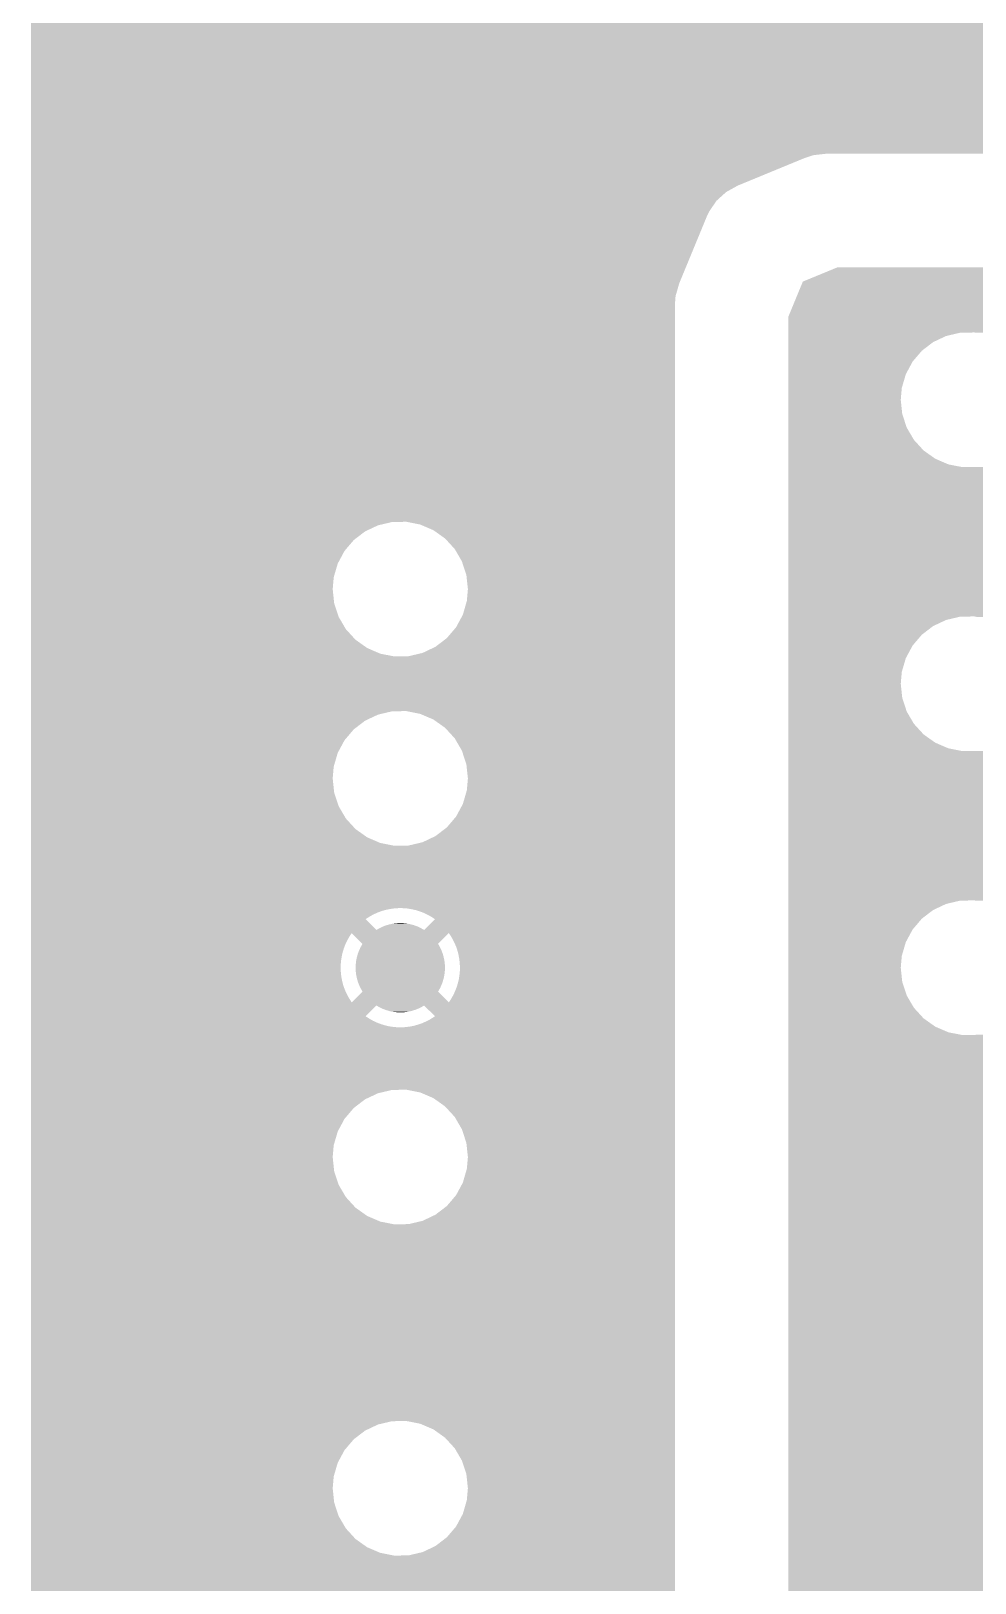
# Model space of a CAD drawing. Extents: x 295 to 953, y 10 to 290.
# Drawn here: x 799.06 to 815.52, y 138.39 to 165.46 of the extents above; entities that cross this region are included whole.
import ezdxf

# ---------------------------------------------------------------- set-up
doc = ezdxf.new("R2010")
doc.units = 0
doc.header["$LTSCALE"] = 5
doc.header["$MEASUREMENT"] = 0
doc.layers.add('PWR1', color=7, linetype='CONTINUOUS')

msp = doc.modelspace()

# ---------------------------------------------------------------- linework, layer by layer
at = {"layer": 'PWR1'}
for points in [[(799.057, 163.324), (799.057, 167.603), (848.376, 163.324), (848.376, 167.603)], [(799.057, 163.298), (799.057, 163.324), (812.698, 163.298), (812.925, 163.324)], [(799.057, 163.249), (799.057, 163.298), (812.548, 163.249), (812.698, 163.298)], [(799.057, 162.767), (799.057, 163.249), (811.379, 162.767), (812.548, 163.249)], [(799.057, 162.656), (799.057, 162.767), (811.179, 162.656), (811.379, 162.767)], [(799.057, 162.503), (799.057, 162.656), (811.01, 162.503), (811.179, 162.656)], [(799.057, 162.314), (799.057, 162.503), (810.881, 162.314), (811.01, 162.503)], [(799.057, 162.229), (799.057, 162.314), (810.841, 162.229), (810.881, 162.314)], [(799.057, 161.06), (799.057, 162.229), (810.359, 161.06), (810.841, 162.229)], [(812.515, 161.093), (813.121, 161.343), (833.143, 161.093), (832.54, 161.343)], [(812.265, 160.486), (812.515, 161.092), (833.397, 160.486), (833.143, 161.092)], [(812.515, 161.092), (812.515, 161.093), (833.143, 161.092), (833.143, 161.093)], [(799.057, 160.84), (799.057, 161.06), (810.296, 160.84), (810.359, 161.06)], [(799.057, 160.682), (799.057, 160.84), (810.284, 160.682), (810.296, 160.84)], [(799.057, 156.904), (799.057, 160.682), (810.284, 156.904), (810.284, 160.682)], [(812.265, 160.484), (812.265, 160.486), (833.398, 160.484), (833.397, 160.486)], [(812.265, 160.483), (812.265, 160.484), (833.398, 160.483), (833.398, 160.484)], [(812.265, 160.206), (812.265, 160.483), (833.398, 160.206), (833.398, 160.483)], [(812.265, 160.201), (812.265, 160.206), (815.256, 160.201), (815.506, 160.206)], [(812.265, 160.144), (812.265, 160.201), (815.014, 160.144), (815.256, 160.201)], [(812.265, 160.038), (812.265, 160.144), (814.788, 160.038), (815.014, 160.144)], [(812.265, 159.887), (812.265, 160.038), (814.591, 159.887), (814.788, 160.038)], [(815.528, 160.201), (815.506, 160.206), (820.209, 160.201), (820.459, 160.206)], [(812.265, 159.697), (812.265, 159.887), (814.429, 159.697), (814.591, 159.887)], [(812.265, 159.477), (812.265, 159.697), (814.311, 159.477), (814.429, 159.697)], [(812.265, 159.238), (812.265, 159.477), (814.241, 159.238), (814.311, 159.477)], [(812.265, 159.031), (812.265, 159.238), (814.223, 159.031), (814.241, 159.238)], [(812.265, 158.784), (812.265, 159.031), (814.249, 158.784), (814.223, 159.031)], [(812.265, 158.547), (812.265, 158.784), (814.327, 158.547), (814.249, 158.784)], [(812.265, 158.332), (812.265, 158.547), (814.453, 158.332), (814.327, 158.547)], [(812.265, 158.148), (812.265, 158.332), (814.621, 158.148), (814.453, 158.332)], [(812.265, 158.004), (812.265, 158.148), (814.824, 158.004), (814.621, 158.148)], [(812.265, 157.905), (812.265, 158.004), (815.053, 157.905), (814.824, 158.004)], [(812.265, 157.857), (812.265, 157.905), (815.298, 157.857), (815.053, 157.905)], [(812.265, 156.904), (812.265, 157.857), (833.398, 156.904), (833.398, 157.857)], [(815.298, 157.857), (815.547, 157.861), (820.251, 157.857), (820.229, 157.861)], [(799.057, 156.899), (799.057, 156.904), (805.35, 156.899), (805.6, 156.904)], [(799.057, 156.842), (799.057, 156.899), (805.108, 156.842), (805.35, 156.899)], [(799.057, 156.736), (799.057, 156.842), (804.882, 156.736), (805.108, 156.842)], [(799.057, 156.585), (799.057, 156.736), (804.685, 156.585), (804.882, 156.736)], [(805.844, 156.855), (805.6, 156.904), (810.284, 156.855), (810.284, 156.904)], [(806.073, 156.757), (805.844, 156.855), (810.284, 156.757), (810.284, 156.855)], [(806.276, 156.613), (806.073, 156.757), (810.284, 156.613), (810.284, 156.757)], [(812.265, 156.899), (812.265, 156.904), (820.209, 156.899), (820.459, 156.904)], [(812.265, 156.842), (812.265, 156.899), (819.967, 156.842), (820.209, 156.899)], [(812.265, 156.736), (812.265, 156.842), (819.741, 156.736), (819.967, 156.842)], [(812.265, 156.585), (812.265, 156.736), (819.544, 156.585), (819.741, 156.736)], [(799.057, 156.395), (799.057, 156.585), (804.523, 156.395), (804.685, 156.585)], [(806.445, 156.429), (806.276, 156.613), (810.284, 156.429), (810.284, 156.613)], [(812.265, 156.395), (812.265, 156.585), (819.382, 156.395), (819.544, 156.585)], [(799.057, 156.175), (799.057, 156.395), (804.405, 156.175), (804.523, 156.395)], [(806.57, 156.214), (806.445, 156.429), (810.284, 156.214), (810.284, 156.429)], [(806.648, 155.977), (806.57, 156.214), (810.284, 155.977), (810.284, 156.214)], [(812.265, 156.175), (812.265, 156.395), (819.264, 156.175), (819.382, 156.395)], [(799.057, 155.936), (799.057, 156.175), (804.335, 155.936), (804.405, 156.175)], [(799.057, 155.729), (799.057, 155.936), (804.317, 155.729), (804.335, 155.936)], [(806.675, 155.729), (806.648, 155.977), (810.284, 155.729), (810.284, 155.977)], [(812.265, 155.936), (812.265, 156.175), (819.194, 155.936), (819.264, 156.175)], [(812.265, 155.729), (812.265, 155.936), (819.176, 155.729), (819.194, 155.936)], [(799.057, 155.482), (799.057, 155.729), (804.343, 155.482), (804.317, 155.729)], [(806.656, 155.522), (806.675, 155.729), (810.284, 155.522), (810.284, 155.729)], [(812.265, 155.482), (812.265, 155.729), (819.202, 155.482), (819.176, 155.729)], [(799.057, 155.245), (799.057, 155.482), (804.421, 155.245), (804.343, 155.482)], [(806.587, 155.283), (806.656, 155.522), (810.284, 155.283), (810.284, 155.522)], [(812.265, 155.253), (812.265, 155.482), (819.278, 155.253), (819.202, 155.482)], [(799.057, 155.03), (799.057, 155.245), (804.547, 155.03), (804.421, 155.245)], [(806.469, 155.064), (806.587, 155.283), (810.284, 155.064), (810.284, 155.283)], [(812.265, 155.248), (812.265, 155.253), (815.256, 155.248), (815.506, 155.253)], [(812.265, 155.191), (812.265, 155.248), (815.014, 155.191), (815.256, 155.248)], [(812.265, 155.085), (812.265, 155.191), (814.788, 155.085), (815.014, 155.191)], [(815.545, 155.245), (815.506, 155.253), (819.28, 155.245), (819.278, 155.253)], [(799.057, 154.846), (799.057, 155.03), (804.715, 154.846), (804.547, 155.03)], [(799.057, 154.702), (799.057, 154.846), (804.918, 154.702), (804.715, 154.846)], [(806.109, 154.723), (806.307, 154.874), (810.284, 154.723), (810.284, 154.874)], [(806.307, 154.874), (806.469, 155.064), (810.284, 154.874), (810.284, 155.064)], [(812.265, 154.934), (812.265, 155.085), (814.591, 154.934), (814.788, 155.085)], [(812.265, 154.744), (812.265, 154.934), (814.429, 154.744), (814.591, 154.934)], [(799.057, 154.603), (799.057, 154.702), (805.147, 154.603), (804.918, 154.702)], [(799.057, 154.555), (799.057, 154.603), (805.392, 154.555), (805.147, 154.603)], [(805.641, 154.559), (805.884, 154.616), (810.284, 154.559), (810.284, 154.616)], [(805.884, 154.616), (806.109, 154.723), (810.284, 154.616), (810.284, 154.723)], [(812.265, 154.524), (812.265, 154.744), (814.311, 154.524), (814.429, 154.744)], [(799.057, 153.602), (799.057, 154.555), (810.284, 153.602), (810.284, 154.555)], [(805.392, 154.555), (805.641, 154.559), (810.284, 154.555), (810.284, 154.559)], [(812.265, 154.285), (812.265, 154.524), (814.241, 154.285), (814.311, 154.524)], [(812.265, 154.078), (812.265, 154.285), (814.223, 154.078), (814.241, 154.285)], [(812.265, 153.831), (812.265, 154.078), (814.249, 153.831), (814.223, 154.078)], [(812.265, 153.594), (812.265, 153.831), (814.327, 153.594), (814.249, 153.831)], [(799.057, 153.597), (799.057, 153.602), (805.35, 153.597), (805.6, 153.602)], [(799.057, 153.54), (799.057, 153.597), (805.108, 153.54), (805.35, 153.597)], [(799.057, 153.434), (799.057, 153.54), (804.882, 153.434), (805.108, 153.54)], [(805.844, 153.553), (805.6, 153.602), (810.284, 153.553), (810.284, 153.602)], [(806.073, 153.455), (805.844, 153.553), (810.284, 153.455), (810.284, 153.553)], [(812.265, 153.379), (812.265, 153.594), (814.453, 153.379), (814.327, 153.594)], [(799.057, 153.283), (799.057, 153.434), (804.685, 153.283), (804.882, 153.434)], [(799.057, 153.093), (799.057, 153.283), (804.523, 153.093), (804.685, 153.283)], [(806.276, 153.311), (806.073, 153.455), (810.284, 153.311), (810.284, 153.455)], [(806.445, 153.127), (806.276, 153.311), (810.284, 153.127), (810.284, 153.311)], [(812.265, 153.195), (812.265, 153.379), (814.621, 153.195), (814.453, 153.379)], [(799.057, 152.873), (799.057, 153.093), (804.405, 152.873), (804.523, 153.093)], [(806.57, 152.912), (806.445, 153.127), (810.284, 152.912), (810.284, 153.127)], [(812.265, 153.051), (812.265, 153.195), (814.824, 153.051), (814.621, 153.195)], [(812.265, 152.952), (812.265, 153.051), (815.053, 152.952), (814.824, 153.051)], [(812.265, 152.904), (812.265, 152.952), (815.298, 152.904), (815.053, 152.952)], [(799.057, 152.634), (799.057, 152.873), (804.335, 152.634), (804.405, 152.873)], [(806.648, 152.675), (806.57, 152.912), (810.284, 152.675), (810.284, 152.912)], [(806.675, 152.427), (806.648, 152.675), (810.284, 152.427), (810.284, 152.675)], [(812.265, 152.873), (812.265, 152.904), (829.17, 152.873), (829.186, 152.904)], [(812.265, 152.634), (812.265, 152.873), (829.1, 152.634), (829.17, 152.873)], [(815.298, 152.904), (815.547, 152.908), (829.186, 152.904), (829.189, 152.908)], [(799.057, 152.427), (799.057, 152.634), (804.317, 152.427), (804.335, 152.634)], [(799.057, 152.18), (799.057, 152.427), (804.343, 152.18), (804.317, 152.427)], [(806.656, 152.22), (806.675, 152.427), (810.284, 152.22), (810.284, 152.427)], [(812.265, 152.427), (812.265, 152.634), (829.082, 152.427), (829.1, 152.634)], [(812.265, 152.18), (812.265, 152.427), (829.108, 152.18), (829.082, 152.427)], [(799.057, 151.943), (799.057, 152.18), (804.421, 151.943), (804.343, 152.18)], [(806.587, 151.981), (806.656, 152.22), (810.284, 151.981), (810.284, 152.22)], [(812.265, 151.943), (812.265, 152.18), (829.186, 151.943), (829.108, 152.18)], [(799.057, 151.728), (799.057, 151.943), (804.547, 151.728), (804.421, 151.943)], [(806.469, 151.762), (806.587, 151.981), (810.284, 151.762), (810.284, 151.981)], [(812.265, 151.728), (812.265, 151.943), (829.312, 151.728), (829.186, 151.943)], [(799.057, 151.544), (799.057, 151.728), (804.715, 151.544), (804.547, 151.728)], [(806.307, 151.572), (806.469, 151.762), (810.284, 151.572), (810.284, 151.762)], [(812.265, 151.544), (812.265, 151.728), (829.48, 151.544), (829.312, 151.728)], [(799.057, 151.4), (799.057, 151.544), (804.918, 151.4), (804.715, 151.544)], [(799.057, 151.301), (799.057, 151.4), (805.147, 151.301), (804.918, 151.4)], [(805.884, 151.314), (806.109, 151.421), (810.284, 151.314), (810.284, 151.421)], [(806.109, 151.421), (806.307, 151.572), (810.284, 151.421), (810.284, 151.572)], [(812.265, 151.4), (812.265, 151.544), (829.683, 151.4), (829.48, 151.544)], [(812.265, 151.301), (812.265, 151.4), (829.912, 151.301), (829.683, 151.4)], [(799.057, 151.253), (799.057, 151.301), (805.392, 151.253), (805.147, 151.301)], [(799.057, 150.165), (799.057, 151.253), (810.284, 150.165), (810.284, 151.253)], [(805.392, 151.253), (805.641, 151.257), (810.284, 151.253), (810.284, 151.257)], [(805.641, 151.257), (805.884, 151.314), (810.284, 151.257), (810.284, 151.314)], [(812.265, 151.253), (812.265, 151.301), (830.157, 151.253), (829.912, 151.301)], [(812.265, 150.3), (812.265, 151.253), (833.398, 150.3), (833.398, 151.253)], [(812.265, 150.295), (812.265, 150.3), (815.256, 150.295), (815.506, 150.3)], [(812.265, 150.238), (812.265, 150.295), (815.014, 150.238), (815.256, 150.295)], [(812.265, 150.132), (812.265, 150.238), (814.788, 150.132), (815.014, 150.238)], [(815.528, 150.295), (815.506, 150.3), (830.115, 150.295), (830.365, 150.3)], [(799.057, 150.161), (799.057, 150.165), (805.399, 150.161), (805.473, 150.165)], [(799.057, 150.151), (799.057, 150.161), (805.326, 150.151), (805.399, 150.161)], [(799.057, 150.137), (799.057, 150.151), (805.253, 150.137), (805.326, 150.151)], [(799.057, 150.117), (799.057, 150.137), (805.181, 150.117), (805.253, 150.137)], [(799.057, 150.092), (799.057, 150.117), (805.112, 150.092), (805.181, 150.117)], [(799.057, 150.062), (799.057, 150.092), (805.044, 150.062), (805.112, 150.092)], [(799.057, 150.028), (799.057, 150.062), (804.978, 150.028), (805.044, 150.062)], [(799.057, 149.988), (799.057, 150.028), (804.915, 149.988), (804.978, 150.028)], [(799.057, 149.972), (799.057, 149.988), (804.892, 149.972), (804.915, 149.988)], [(799.057, 149.784), (799.057, 149.972), (805.08, 149.784), (804.892, 149.972)], [(805.547, 150.164), (805.473, 150.165), (810.284, 150.164), (810.284, 150.165)], [(805.621, 150.158), (805.547, 150.164), (810.284, 150.158), (810.284, 150.164)], [(805.694, 150.146), (805.621, 150.158), (810.284, 150.146), (810.284, 150.158)], [(805.766, 150.13), (805.694, 150.146), (810.284, 150.13), (810.284, 150.146)], [(805.837, 150.108), (805.766, 150.13), (810.284, 150.108), (810.284, 150.13)], [(805.906, 150.081), (805.837, 150.108), (810.284, 150.081), (810.284, 150.108)], [(805.973, 150.049), (805.906, 150.081), (810.284, 150.049), (810.284, 150.081)], [(805.912, 149.784), (806.1, 149.972), (810.284, 149.784), (810.284, 149.972)], [(806.038, 150.013), (805.973, 150.049), (810.284, 150.013), (810.284, 150.049)], [(806.1, 149.972), (806.038, 150.013), (810.284, 149.972), (810.284, 150.013)], [(812.265, 149.981), (812.265, 150.132), (814.591, 149.981), (814.788, 150.132)], [(812.265, 149.791), (812.265, 149.981), (814.429, 149.791), (814.591, 149.981)], [(799.057, 149.729), (799.057, 149.784), (810.284, 149.729), (810.284, 149.784)], [(799.057, 149.667), (799.057, 149.729), (804.608, 149.667), (804.649, 149.729)], [(804.837, 149.541), (804.649, 149.729), (806.155, 149.541), (806.343, 149.729)], [(805.08, 149.784), (805.117, 149.806), (805.912, 149.784), (805.873, 149.806)], [(805.117, 149.806), (805.137, 149.816), (805.873, 149.806), (805.856, 149.816)], [(805.137, 149.816), (805.175, 149.835), (805.856, 149.816), (805.816, 149.835)], [(805.175, 149.835), (805.195, 149.844), (805.816, 149.835), (805.798, 149.844)], [(805.195, 149.844), (805.234, 149.859), (805.798, 149.844), (805.756, 149.859)], [(805.234, 149.859), (805.255, 149.866), (805.756, 149.859), (805.738, 149.866)], [(805.255, 149.866), (805.295, 149.878), (805.738, 149.866), (805.694, 149.878)], [(805.295, 149.878), (805.318, 149.883), (805.694, 149.878), (805.676, 149.883)], [(805.318, 149.883), (805.358, 149.892), (805.676, 149.883), (805.631, 149.892)], [(805.358, 149.892), (805.382, 149.896), (805.631, 149.892), (805.613, 149.896)], [(805.382, 149.896), (805.421, 149.901), (805.613, 149.896), (805.565, 149.901)], [(805.421, 149.901), (805.453, 149.903), (805.565, 149.901), (805.55, 149.903)], [(805.453, 149.903), (805.485, 149.905), (805.55, 149.903), (805.485, 149.905)], [(806.371, 149.687), (806.343, 149.729), (810.284, 149.687), (810.284, 149.729)], [(812.265, 149.571), (812.265, 149.791), (814.311, 149.571), (814.429, 149.791)], [(799.057, 149.603), (799.057, 149.667), (804.572, 149.603), (804.608, 149.667)], [(799.057, 149.536), (799.057, 149.603), (804.54, 149.536), (804.572, 149.603)], [(799.057, 149.467), (799.057, 149.536), (804.513, 149.467), (804.54, 149.536)], [(799.057, 149.396), (799.057, 149.467), (804.491, 149.396), (804.513, 149.467)], [(804.759, 149.377), (804.778, 149.428), (806.233, 149.377), (806.214, 149.428)], [(804.778, 149.428), (804.782, 149.437), (806.214, 149.428), (806.21, 149.437)], [(804.782, 149.437), (804.805, 149.486), (806.21, 149.437), (806.186, 149.486)], [(804.805, 149.486), (804.81, 149.495), (806.186, 149.486), (806.182, 149.495)], [(804.81, 149.495), (804.837, 149.541), (806.182, 149.495), (806.155, 149.541)], [(806.409, 149.623), (806.371, 149.687), (810.284, 149.623), (810.284, 149.687)], [(806.442, 149.557), (806.409, 149.623), (810.284, 149.557), (810.284, 149.623)], [(806.471, 149.488), (806.442, 149.557), (810.284, 149.488), (810.284, 149.557)], [(806.494, 149.418), (806.471, 149.488), (810.284, 149.418), (810.284, 149.488)], [(812.265, 149.332), (812.265, 149.571), (814.241, 149.332), (814.311, 149.571)], [(799.057, 149.324), (799.057, 149.396), (804.475, 149.324), (804.491, 149.396)], [(799.057, 149.251), (799.057, 149.324), (804.463, 149.251), (804.475, 149.324)], [(799.057, 149.177), (799.057, 149.251), (804.457, 149.177), (804.463, 149.251)], [(799.057, 149.103), (799.057, 149.177), (804.456, 149.103), (804.457, 149.177)], [(804.717, 149.125), (804.718, 149.179), (806.275, 149.125), (806.273, 149.179)], [(804.718, 149.179), (804.72, 149.189), (806.273, 149.179), (806.272, 149.189)], [(804.72, 149.189), (804.725, 149.243), (806.272, 149.189), (806.266, 149.243)], [(804.725, 149.243), (804.727, 149.253), (806.266, 149.243), (806.265, 149.253)], [(804.727, 149.253), (804.738, 149.306), (806.265, 149.253), (806.253, 149.306)], [(804.738, 149.306), (804.741, 149.316), (806.253, 149.306), (806.251, 149.316)], [(804.741, 149.316), (804.755, 149.368), (806.251, 149.316), (806.236, 149.368)], [(804.755, 149.368), (804.759, 149.377), (806.236, 149.368), (806.233, 149.377)], [(806.512, 149.346), (806.494, 149.418), (810.284, 149.346), (810.284, 149.418)], [(806.525, 149.273), (806.512, 149.346), (810.284, 149.273), (810.284, 149.346)], [(806.533, 149.199), (806.525, 149.273), (810.284, 149.199), (810.284, 149.273)], [(806.536, 149.125), (806.533, 149.199), (810.284, 149.125), (810.284, 149.199)], [(812.265, 149.125), (812.265, 149.332), (814.223, 149.125), (814.241, 149.332)], [(799.057, 149.029), (799.057, 149.103), (804.46, 149.029), (804.456, 149.103)], [(799.057, 148.955), (799.057, 149.029), (804.47, 148.955), (804.46, 149.029)], [(799.057, 148.882), (799.057, 148.955), (804.484, 148.882), (804.47, 148.955)], [(804.719, 149.071), (804.717, 149.125), (806.273, 149.071), (806.275, 149.125)], [(804.719, 149.061), (804.719, 149.071), (806.272, 149.061), (806.273, 149.071)], [(804.726, 149.008), (804.719, 149.061), (806.266, 149.008), (806.272, 149.061)], [(804.727, 148.998), (804.726, 149.008), (806.264, 148.998), (806.266, 149.008)], [(804.738, 148.945), (804.727, 148.998), (806.254, 148.945), (806.264, 148.998)], [(804.74, 148.935), (804.738, 148.945), (806.251, 148.935), (806.254, 148.945)], [(804.756, 148.883), (804.74, 148.935), (806.236, 148.883), (806.251, 148.935)], [(806.5, 148.855), (806.517, 148.927), (810.284, 148.855), (810.284, 148.927)], [(806.517, 148.927), (806.528, 149), (810.284, 148.927), (810.284, 149)], [(806.528, 149), (806.535, 149.074), (810.284, 149), (810.284, 149.074)], [(806.535, 149.074), (806.536, 149.125), (810.284, 149.074), (810.284, 149.125)], [(812.265, 148.878), (812.265, 149.125), (814.249, 148.878), (814.223, 149.125)], [(799.057, 148.811), (799.057, 148.882), (804.504, 148.811), (804.484, 148.882)], [(799.057, 148.741), (799.057, 148.811), (804.529, 148.741), (804.504, 148.811)], [(799.057, 148.673), (799.057, 148.741), (804.559, 148.673), (804.529, 148.741)], [(799.057, 148.608), (799.057, 148.673), (804.594, 148.608), (804.559, 148.673)], [(804.649, 148.521), (804.837, 148.709), (806.343, 148.521), (806.155, 148.709)], [(804.758, 148.873), (804.756, 148.883), (806.233, 148.873), (806.236, 148.883)], [(804.778, 148.823), (804.758, 148.873), (806.214, 148.823), (806.233, 148.873)], [(804.782, 148.813), (804.778, 148.823), (806.21, 148.813), (806.214, 148.823)], [(804.805, 148.765), (804.782, 148.813), (806.187, 148.765), (806.21, 148.813)], [(804.81, 148.756), (804.805, 148.765), (806.181, 148.756), (806.187, 148.765)], [(804.837, 148.709), (804.81, 148.756), (806.155, 148.709), (806.181, 148.756)], [(806.383, 148.583), (806.42, 148.648), (810.284, 148.583), (810.284, 148.648)], [(806.42, 148.648), (806.451, 148.715), (810.284, 148.648), (810.284, 148.715)], [(806.451, 148.715), (806.478, 148.784), (810.284, 148.715), (810.284, 148.784)], [(806.478, 148.784), (806.5, 148.855), (810.284, 148.784), (810.284, 148.855)], [(812.265, 148.641), (812.265, 148.878), (814.327, 148.641), (814.249, 148.878)], [(812.265, 148.426), (812.265, 148.641), (814.453, 148.426), (814.327, 148.641)], [(799.057, 148.545), (799.057, 148.608), (804.633, 148.545), (804.594, 148.608)], [(799.057, 148.521), (799.057, 148.545), (804.649, 148.521), (804.633, 148.545)], [(799.057, 148.466), (799.057, 148.521), (810.284, 148.466), (810.284, 148.521)], [(799.057, 148.278), (799.057, 148.466), (804.892, 148.278), (805.08, 148.466)], [(805.118, 148.444), (805.08, 148.466), (805.874, 148.444), (805.912, 148.466)], [(805.135, 148.434), (805.118, 148.444), (805.855, 148.434), (805.874, 148.444)], [(805.176, 148.415), (805.135, 148.434), (805.817, 148.415), (805.855, 148.434)], [(805.193, 148.407), (805.176, 148.415), (805.797, 148.407), (805.817, 148.415)], [(805.236, 148.391), (805.193, 148.407), (805.758, 148.391), (805.797, 148.407)], [(805.253, 148.385), (805.236, 148.391), (805.736, 148.385), (805.758, 148.391)], [(805.297, 148.372), (805.253, 148.385), (805.696, 148.372), (805.736, 148.385)], [(805.315, 148.367), (805.297, 148.372), (805.674, 148.367), (805.696, 148.372)], [(805.361, 148.358), (805.315, 148.367), (805.634, 148.358), (805.674, 148.367)], [(805.378, 148.355), (805.361, 148.358), (805.609, 148.355), (805.634, 148.358)], [(805.427, 148.35), (805.378, 148.355), (805.57, 148.35), (805.609, 148.355)], [(805.442, 148.348), (805.427, 148.35), (805.539, 148.348), (805.57, 148.35)], [(805.506, 148.346), (805.442, 148.348), (805.506, 148.346), (805.539, 148.348)], [(806.1, 148.279), (805.912, 148.466), (810.284, 148.279), (810.284, 148.466)], [(806.343, 148.521), (806.383, 148.583), (810.284, 148.521), (810.284, 148.583)], [(812.265, 148.242), (812.265, 148.426), (814.621, 148.242), (814.453, 148.426)], [(799.057, 148.238), (799.057, 148.278), (804.954, 148.238), (804.892, 148.278)], [(799.057, 148.201), (799.057, 148.238), (805.018, 148.201), (804.954, 148.238)], [(799.057, 148.17), (799.057, 148.201), (805.085, 148.17), (805.018, 148.201)], [(799.057, 148.143), (799.057, 148.17), (805.154, 148.143), (805.085, 148.17)], [(799.057, 148.121), (799.057, 148.143), (805.225, 148.121), (805.154, 148.143)], [(799.057, 148.104), (799.057, 148.121), (805.297, 148.104), (805.225, 148.121)], [(799.057, 148.093), (799.057, 148.104), (805.371, 148.093), (805.297, 148.104)], [(799.057, 148.086), (799.057, 148.093), (805.444, 148.086), (805.371, 148.093)], [(799.057, 148.085), (799.057, 148.086), (805.519, 148.085), (805.444, 148.086)], [(799.057, 146.998), (799.057, 148.085), (810.284, 146.998), (810.284, 148.085)], [(805.519, 148.085), (805.593, 148.09), (810.284, 148.085), (810.284, 148.09)], [(805.593, 148.09), (805.666, 148.099), (810.284, 148.09), (810.284, 148.099)], [(805.666, 148.099), (805.739, 148.114), (810.284, 148.099), (810.284, 148.114)], [(805.739, 148.114), (805.81, 148.134), (810.284, 148.114), (810.284, 148.134)], [(805.81, 148.134), (805.88, 148.159), (810.284, 148.134), (810.284, 148.159)], [(805.88, 148.159), (805.948, 148.189), (810.284, 148.159), (810.284, 148.189)], [(805.948, 148.189), (806.013, 148.223), (810.284, 148.189), (810.284, 148.223)], [(806.013, 148.223), (806.076, 148.262), (810.284, 148.223), (810.284, 148.262)], [(806.076, 148.262), (806.1, 148.279), (810.284, 148.262), (810.284, 148.279)], [(812.265, 148.098), (812.265, 148.242), (814.824, 148.098), (814.621, 148.242)], [(812.265, 147.999), (812.265, 148.098), (815.053, 147.999), (814.824, 148.098)], [(812.265, 147.951), (812.265, 147.999), (815.298, 147.951), (815.053, 147.999)], [(812.265, 142.045), (812.265, 147.951), (833.398, 142.045), (833.398, 147.951)], [(815.298, 147.951), (815.547, 147.955), (830.157, 147.951), (830.135, 147.955)], [(799.057, 146.993), (799.057, 146.998), (805.35, 146.993), (805.6, 146.998)], [(799.057, 146.936), (799.057, 146.993), (805.108, 146.936), (805.35, 146.993)], [(805.844, 146.949), (805.6, 146.998), (810.284, 146.949), (810.284, 146.998)], [(799.057, 146.83), (799.057, 146.936), (804.882, 146.83), (805.108, 146.936)], [(799.057, 146.679), (799.057, 146.83), (804.685, 146.679), (804.882, 146.83)], [(806.073, 146.851), (805.844, 146.949), (810.284, 146.851), (810.284, 146.949)], [(806.276, 146.707), (806.073, 146.851), (810.284, 146.707), (810.284, 146.851)], [(799.057, 146.489), (799.057, 146.679), (804.523, 146.489), (804.685, 146.679)], [(799.057, 146.269), (799.057, 146.489), (804.405, 146.269), (804.523, 146.489)], [(806.445, 146.523), (806.276, 146.707), (810.284, 146.523), (810.284, 146.707)], [(806.57, 146.308), (806.445, 146.523), (810.284, 146.308), (810.284, 146.523)], [(799.057, 146.03), (799.057, 146.269), (804.335, 146.03), (804.405, 146.269)], [(806.648, 146.071), (806.57, 146.308), (810.284, 146.071), (810.284, 146.308)], [(799.057, 145.823), (799.057, 146.03), (804.317, 145.823), (804.335, 146.03)], [(806.675, 145.823), (806.648, 146.071), (810.284, 145.823), (810.284, 146.071)], [(799.057, 145.576), (799.057, 145.823), (804.343, 145.576), (804.317, 145.823)], [(806.656, 145.616), (806.675, 145.823), (810.284, 145.616), (810.284, 145.823)], [(799.057, 145.339), (799.057, 145.576), (804.421, 145.339), (804.343, 145.576)], [(806.469, 145.158), (806.587, 145.377), (810.284, 145.158), (810.284, 145.377)], [(806.587, 145.377), (806.656, 145.616), (810.284, 145.377), (810.284, 145.616)], [(799.057, 145.124), (799.057, 145.339), (804.547, 145.124), (804.421, 145.339)], [(799.057, 144.94), (799.057, 145.124), (804.715, 144.94), (804.547, 145.124)], [(806.307, 144.968), (806.469, 145.158), (810.284, 144.968), (810.284, 145.158)], [(799.057, 144.796), (799.057, 144.94), (804.918, 144.796), (804.715, 144.94)], [(806.109, 144.817), (806.307, 144.968), (810.284, 144.817), (810.284, 144.968)], [(799.057, 144.697), (799.057, 144.796), (805.147, 144.697), (804.918, 144.796)], [(799.057, 144.649), (799.057, 144.697), (805.392, 144.649), (805.147, 144.697)], [(799.057, 141.219), (799.057, 144.649), (810.284, 141.219), (810.284, 144.649)], [(805.392, 144.649), (805.641, 144.653), (810.284, 144.649), (810.284, 144.653)], [(805.641, 144.653), (805.884, 144.71), (810.284, 144.653), (810.284, 144.71)], [(805.884, 144.71), (806.109, 144.817), (810.284, 144.71), (810.284, 144.817)], [(812.265, 142.04), (812.265, 142.045), (819.384, 142.04), (819.633, 142.045)], [(812.265, 141.983), (812.265, 142.04), (819.141, 141.983), (819.384, 142.04)], [(812.265, 141.877), (812.265, 141.983), (818.916, 141.877), (819.141, 141.983)], [(812.265, 141.726), (812.265, 141.877), (818.718, 141.726), (818.916, 141.877)], [(812.265, 141.536), (812.265, 141.726), (818.556, 141.536), (818.718, 141.726)], [(812.265, 141.316), (812.265, 141.536), (818.438, 141.316), (818.556, 141.536)], [(812.265, 141.077), (812.265, 141.316), (818.369, 141.077), (818.438, 141.316)], [(799.057, 141.215), (799.057, 141.219), (805.35, 141.215), (805.6, 141.219)], [(799.057, 141.158), (799.057, 141.215), (805.108, 141.158), (805.35, 141.215)], [(799.057, 141.051), (799.057, 141.158), (804.882, 141.051), (805.108, 141.158)], [(799.057, 140.9), (799.057, 141.051), (804.685, 140.9), (804.882, 141.051)], [(805.844, 141.171), (805.6, 141.219), (810.284, 141.171), (810.284, 141.219)], [(806.073, 141.073), (805.844, 141.171), (810.284, 141.073), (810.284, 141.171)], [(806.276, 140.928), (806.073, 141.073), (810.284, 140.928), (810.284, 141.073)], [(812.265, 140.87), (812.265, 141.077), (818.35, 140.87), (818.369, 141.077)], [(799.057, 140.71), (799.057, 140.9), (804.523, 140.71), (804.685, 140.9)], [(806.445, 140.744), (806.276, 140.928), (810.284, 140.744), (810.284, 140.928)], [(812.265, 140.623), (812.265, 140.87), (818.377, 140.623), (818.35, 140.87)], [(799.057, 140.491), (799.057, 140.71), (804.405, 140.491), (804.523, 140.71)], [(806.57, 140.529), (806.445, 140.744), (810.284, 140.529), (810.284, 140.744)], [(806.648, 140.293), (806.57, 140.529), (810.284, 140.293), (810.284, 140.529)], [(812.265, 140.386), (812.265, 140.623), (818.455, 140.386), (818.377, 140.623)], [(799.057, 140.252), (799.057, 140.491), (804.335, 140.252), (804.405, 140.491)], [(799.057, 140.045), (799.057, 140.252), (804.317, 140.045), (804.335, 140.252)], [(806.675, 140.045), (806.648, 140.293), (810.284, 140.045), (810.284, 140.293)], [(812.265, 140.171), (812.265, 140.386), (818.581, 140.171), (818.455, 140.386)], [(799.057, 139.797), (799.057, 140.045), (804.343, 139.797), (804.317, 140.045)], [(806.656, 139.838), (806.675, 140.045), (810.284, 139.838), (810.284, 140.045)], [(812.265, 139.987), (812.265, 140.171), (818.749, 139.987), (818.581, 140.171)], [(812.265, 139.843), (812.265, 139.987), (818.952, 139.843), (818.749, 139.987)], [(799.057, 139.56), (799.057, 139.797), (804.421, 139.56), (804.343, 139.797)], [(806.587, 139.599), (806.656, 139.838), (810.284, 139.599), (810.284, 139.838)], [(812.265, 139.744), (812.265, 139.843), (819.181, 139.744), (818.952, 139.843)], [(812.265, 139.696), (812.265, 139.744), (819.425, 139.696), (819.181, 139.744)], [(812.265, 139.661), (812.265, 139.696), (829.294, 139.661), (829.282, 139.696)], [(799.057, 139.345), (799.057, 139.56), (804.547, 139.345), (804.421, 139.56)], [(806.469, 139.379), (806.587, 139.599), (810.284, 139.379), (810.284, 139.599)], [(812.265, 139.593), (812.265, 139.661), (829.324, 139.593), (829.294, 139.661)], [(812.265, 139.527), (812.265, 139.593), (829.359, 139.527), (829.324, 139.593)], [(812.265, 139.464), (812.265, 139.527), (829.398, 139.464), (829.359, 139.527)], [(812.265, 139.441), (812.265, 139.464), (829.414, 139.441), (829.398, 139.464)], [(812.265, 139.386), (812.265, 139.441), (833.398, 139.386), (833.398, 139.441)], [(799.057, 139.161), (799.057, 139.345), (804.715, 139.161), (804.547, 139.345)], [(799.057, 139.017), (799.057, 139.161), (804.918, 139.017), (804.715, 139.161)], [(806.109, 139.038), (806.307, 139.19), (810.284, 139.038), (810.284, 139.19)], [(806.307, 139.19), (806.469, 139.379), (810.284, 139.19), (810.284, 139.379)], [(812.265, 139.198), (812.265, 139.386), (829.657, 139.198), (829.845, 139.386)], [(812.265, 139.157), (812.265, 139.198), (829.719, 139.157), (829.657, 139.198)], [(812.265, 139.121), (812.265, 139.157), (829.783, 139.121), (829.719, 139.157)], [(799.057, 138.919), (799.057, 139.017), (805.147, 138.919), (804.918, 139.017)], [(799.057, 138.871), (799.057, 138.919), (805.392, 138.871), (805.147, 138.919)], [(799.057, 137.917), (799.057, 138.871), (810.284, 137.917), (810.284, 138.871)], [(805.392, 138.871), (805.641, 138.875), (810.284, 138.871), (810.284, 138.875)], [(805.641, 138.875), (805.884, 138.932), (810.284, 138.875), (810.284, 138.932)], [(805.884, 138.932), (806.109, 139.038), (810.284, 138.932), (810.284, 139.038)], [(812.265, 139.089), (812.265, 139.121), (829.85, 139.089), (829.783, 139.121)], [(812.265, 139.062), (812.265, 139.089), (829.919, 139.062), (829.85, 139.089)], [(812.265, 139.041), (812.265, 139.062), (829.99, 139.041), (829.919, 139.062)], [(812.265, 139.024), (812.265, 139.041), (830.062, 139.024), (829.99, 139.041)], [(812.265, 139.012), (812.265, 139.024), (830.136, 139.012), (830.062, 139.024)], [(812.265, 139.006), (812.265, 139.012), (830.209, 139.006), (830.136, 139.012)], [(812.265, 139.005), (812.265, 139.006), (830.284, 139.005), (830.209, 139.006)], [(812.265, 137.917), (812.265, 139.005), (833.398, 137.917), (833.398, 139.005)]]:
    msp.add_solid(points, dxfattribs=at)

doc.saveas('drawing.dxf')
